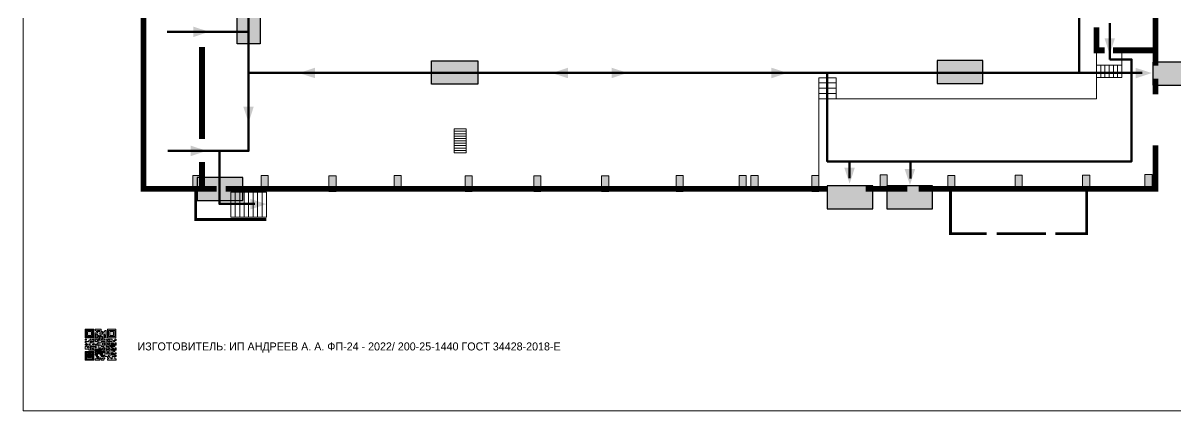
# Model space of a CAD drawing. Header units: millimetres. Extents: x 13810 to 67229, y 12374 to 21950.
# Drawn here: x 42978.8 to 43382.2, y 14154.1 to 14289.8 of the extents above; entities that cross this region are included whole.
import ezdxf

# ---------------------------------------------------------------- set-up
doc = ezdxf.new("R2010")
doc.units = ezdxf.units.MM
doc.layers.add('План_Штампы', color=7, linetype='Continuous')
doc.styles.add('обычный', font='arial.ttf')

# ---------------------------------------------------------------- blocks, each defined once
blk = doc.blocks.new('QR')
at = {"lineweight": 0}
h = blk.add_hatch(color=256, dxfattribs=at)
h.dxf.hatch_style = 1
h.paths.add_polyline_path([(9241.16, 2687.38), (9242.01, 2687.38), (9242.01, 2687.83), (9241.59, 2687.83), (9241.59, 2688.68), (9239.45, 2688.68), (9239.45, 2688.25), (9239.86, 2688.25), (9239.86, 2687.83), (9240.29, 2687.83), (9240.29, 2688.25), (9241.16, 2688.25), (9241.16, 2687.83), (9240.29, 2687.83), (9240.29, 2687.38), (9239.45, 2687.38), (9239.45, 2685.22), (9238.57, 2685.22), (9238.57, 2684.8), (9239.02, 2684.8), (9239.02, 2684.37), (9238.13, 2684.37), (9238.13, 2683.92), (9239.02, 2683.92), (9239.02, 2683.5), (9239.44, 2683.5), (9239.44, 2682.64), (9239.87, 2682.64), (9239.87, 2682.18), (9239.44, 2682.18), (9239.44, 2682.64), (9238.13, 2682.64), (9238.13, 2681.76), (9237.71, 2681.76), (9237.71, 2682.64), (9238.13, 2682.64), (9238.13, 2683.07), (9237.27, 2683.07), (9237.27, 2683.51), (9237.71, 2683.51), (9237.71, 2684.37), (9238.13, 2684.37), (9238.13, 2685.22), (9237.71, 2685.22), (9237.71, 2684.8), (9237.28, 2684.8), (9237.28, 2684.38), (9235.98, 2684.38), (9235.98, 2683.92), (9236.4, 2683.92), (9236.4, 2683.49), (9236.84, 2683.49), (9236.84, 2683.07), (9236.4, 2683.07), (9236.4, 2682.64), (9235.98, 2682.64), (9235.98, 2681.76), (9237.29, 2681.76), (9237.29, 2681.33), (9239.43, 2681.33), (9239.43, 2681.76), (9240.74, 2681.76), (9240.74, 2683.05), (9239.87, 2683.05), (9239.87, 2683.5), (9240.29, 2683.5), (9240.29, 2683.91), (9240.74, 2683.91), (9240.74, 2684.81), (9240.29, 2684.81), (9240.29, 2684.79), (9240.29, 2684.37), (9239.45, 2684.37), (9239.45, 2684.8), (9239.87, 2684.8), (9239.87, 2685.21), (9240.74, 2685.21), (9240.74, 2686.1), (9240.29, 2686.1), (9240.29, 2685.64), (9239.86, 2685.64), (9239.86, 2686.95), (9240.29, 2686.95), (9240.29, 2686.52), (9240.74, 2686.52), (9240.74, 2686.1), (9241.16, 2686.1), (9241.16, 2686.53), (9241.59, 2686.53), (9241.59, 2686.1), (9242.02, 2686.1), (9242.02, 2685.21), (9241.59, 2685.21), (9241.59, 2686.1), (9241.16, 2686.1), (9241.16, 2685.21), (9240.74, 2685.21), (9240.74, 2684.81), (9242.89, 2684.81), (9242.89, 2685.22), (9242.47, 2685.22), (9242.47, 2686.11), (9242.89, 2686.11), (9242.89, 2686.52), (9242.46, 2686.52), (9242.46, 2686.95), (9242.89, 2686.95), (9242.89, 2686.52), (9243.32, 2686.52), (9243.32, 2688.26), (9242.9, 2688.26), (9242.9, 2687.83), (9242.47, 2687.83), (9242.47, 2687.38), (9242.01, 2687.38), (9242.01, 2686.94), (9241.16, 2686.94)])
h.paths.add_polyline_path([(9239.02, 2682.18), (9239.02, 2681.76), (9238.54, 2681.76), (9238.54, 2682.18)], flags=16)
h.paths.add_polyline_path([(9237.27, 2682.65), (9237.27, 2682.19), (9236.83, 2682.19), (9236.83, 2682.65)], flags=16)
h = blk.add_hatch(color=256, dxfattribs=at)
h.dxf.hatch_style = 1
h.paths.add_polyline_path([(9238.15, 2687.83), (9236.83, 2687.83), (9236.83, 2686.52), (9238.15, 2686.52)], flags=0)
h.paths.add_polyline_path([(9239.01, 2685.65), (9239.01, 2688.68), (9235.98, 2688.68), (9235.98, 2685.65)])
h.paths.add_polyline_path([(9236.41, 2686.1), (9236.41, 2688.26), (9238.56, 2688.26), (9238.56, 2686.1)], flags=16)
h.paths.add_polyline_path([(9236.83, 2686.52), (9236.83, 2687.83), (9238.15, 2687.83), (9238.15, 2686.52)], flags=0)
h = blk.add_hatch(color=256, dxfattribs=at)
h.dxf.hatch_style = 1
h.paths.add_polyline_path([(9238.15, 2686.52), (9238.15, 2687.83), (9236.83, 2687.83), (9236.83, 2686.52)])
h.paths.add_polyline_path([(9245.91, 2686.52), (9245.91, 2687.83), (9244.59, 2687.83), (9244.59, 2686.52)], flags=0)
h.paths.add_polyline_path([(9246.77, 2685.65), (9246.77, 2688.68), (9243.74, 2688.68), (9243.74, 2685.65)])
h.paths.add_polyline_path([(9244.17, 2686.1), (9244.17, 2688.26), (9246.32, 2688.26), (9246.32, 2686.1)], flags=16)
h.paths.add_polyline_path([(9244.59, 2686.52), (9244.59, 2687.83), (9245.91, 2687.83), (9245.91, 2686.52)], flags=0)
h = blk.add_hatch(color=256, dxfattribs=at)
h.dxf.hatch_style = 1
h.paths.add_polyline_path([(9240.75, 2681.76), (9240.75, 2681.35), (9241.17, 2681.35), (9241.17, 2681.76)])
h.paths.add_polyline_path([(9241.6, 2682.18), (9241.17, 2682.18), (9241.17, 2681.76), (9241.6, 2681.76)])
h.paths.add_polyline_path([(9242.47, 2681.34), (9242.47, 2682.19), (9242.02, 2682.19), (9242.02, 2681.76), (9241.6, 2681.76), (9241.6, 2681.34)])
h.paths.add_polyline_path([(9239.87, 2678.3), (9239.44, 2678.3), (9239.44, 2677.89), (9241.17, 2677.89), (9241.17, 2678.3), (9240.28, 2678.3), (9240.28, 2678.73), (9239.87, 2678.73)])
h.paths.add_polyline_path([(9240.75, 2678.73), (9240.75, 2679.19), (9240.28, 2679.19), (9240.28, 2678.73)])
h.paths.add_polyline_path([(9241.6, 2678.73), (9241.17, 2678.73), (9241.17, 2678.3), (9241.6, 2678.3)])
h.paths.add_polyline_path([(9242.02, 2678.3), (9241.6, 2678.3), (9241.6, 2677.89), (9242.48, 2677.89), (9242.48, 2678.31), (9242.9, 2678.31), (9242.9, 2678.73), (9242.02, 2678.73)])
h.paths.add_polyline_path([(9246.36, 2684.37), (9246.36, 2684.79), (9245.93, 2684.79), (9245.93, 2684.37)])
h.paths.add_polyline_path([(9246.78, 2685.2), (9246.36, 2685.2), (9246.36, 2684.79), (9246.78, 2684.79)])
h.paths.add_polyline_path([(9245.91, 2687.83), (9244.59, 2687.83), (9244.59, 2686.52), (9245.91, 2686.52)])
h = blk.add_hatch(color=256, dxfattribs=at)
h.dxf.hatch_style = 1
h.paths.add_polyline_path([(9243.32, 2686.11), (9242.89, 2686.11), (9242.89, 2685.64), (9243.32, 2685.64)])
h.paths.add_polyline_path([(9239.02, 2683.07), (9239.02, 2683.5), (9238.56, 2683.5), (9238.56, 2683.07)])
h.paths.add_polyline_path([(9236.4, 2684.8), (9236.4, 2685.22), (9235.98, 2685.22), (9235.98, 2684.8)])
h.paths.add_polyline_path([(9236.4, 2683.07), (9236.4, 2683.49), (9235.98, 2683.49), (9235.98, 2683.07)])
h = blk.add_hatch(color=256, dxfattribs=at)
h.dxf.hatch_style = 1
h.paths.add_polyline_path([(9243.32, 2682.64), (9243.32, 2683.07), (9244.62, 2683.07), (9244.62, 2684.37), (9243.74, 2684.37), (9243.74, 2684.8), (9244.62, 2684.8), (9244.62, 2684.37), (9245.48, 2684.37), (9245.48, 2685.22), (9243.32, 2685.22), (9243.32, 2683.5), (9242.89, 2683.5), (9242.89, 2683.06), (9242.01, 2683.06), (9242.01, 2683.91), (9242.47, 2683.91), (9242.47, 2683.5), (9242.89, 2683.5), (9242.89, 2684.38), (9241.59, 2684.38), (9241.59, 2683.91), (9240.74, 2683.91), (9240.74, 2683.05), (9241.59, 2683.05), (9241.59, 2682.64), (9242.47, 2682.64), (9242.47, 2682.19), (9242.91, 2682.19), (9242.91, 2681.34), (9242.48, 2681.34), (9242.48, 2680.91), (9242.91, 2680.91), (9242.91, 2679.17), (9243.75, 2679.17), (9243.75, 2678.73), (9244.2, 2678.73), (9244.2, 2678.3), (9243.75, 2678.3), (9243.75, 2677.88), (9246.78, 2677.88), (9246.78, 2678.3), (9246.35, 2678.3), (9246.35, 2679.19), (9245.48, 2679.19), (9245.48, 2678.31), (9245.05, 2678.31), (9245.05, 2678.73), (9244.62, 2678.73), (9244.62, 2679.19), (9244.2, 2679.19), (9244.2, 2679.61), (9245.05, 2679.61), (9245.05, 2680.46), (9245.48, 2680.46), (9245.48, 2681.34), (9245.04, 2681.34), (9245.04, 2681.76), (9244.63, 2681.76), (9244.63, 2682.19), (9244.21, 2682.19), (9244.21, 2681.76), (9243.32, 2681.76), (9243.32, 2682.19), (9244.21, 2682.19), (9244.21, 2682.64)])
h.paths.add_polyline_path([(9243.75, 2683.49), (9243.75, 2683.92), (9244.21, 2683.92), (9244.21, 2683.49)], flags=16)
h.paths.add_polyline_path([(9243.32, 2681.34), (9244.63, 2681.34), (9244.63, 2680.04), (9243.32, 2680.04)], flags=16)
h.paths.add_polyline_path([(9243.76, 2680.89), (9244.18, 2680.89), (9244.18, 2680.48), (9243.76, 2680.48)], flags=0)
h = blk.add_hatch(color=256, dxfattribs=at)
h.dxf.hatch_style = 1
h.paths.add_polyline_path([(9246.36, 2683.07), (9246.78, 2683.07), (9246.78, 2683.92), (9246.36, 2683.92), (9246.36, 2683.49), (9245.92, 2683.49), (9245.92, 2683.92), (9245.06, 2683.92), (9245.06, 2683.49), (9245.48, 2683.49), (9245.48, 2683.07), (9244.62, 2683.07), (9244.62, 2682.65), (9245.05, 2682.65), (9245.05, 2682.18), (9245.48, 2682.18), (9245.48, 2682.65), (9246.36, 2682.65)])
h.paths.add_polyline_path([(9246.78, 2682.18), (9246.36, 2682.18), (9246.36, 2681.75), (9245.92, 2681.75), (9245.92, 2682.18), (9245.48, 2682.18), (9245.48, 2681.34), (9245.48, 2681.34), (9245.94, 2681.34), (9245.94, 2680.91), (9246.36, 2680.91), (9246.36, 2681.34), (9246.78, 2681.34)])
h = blk.add_hatch(color=256, dxfattribs=at)
h.dxf.hatch_style = 1
h.paths.add_polyline_path([(9235.98, 2680.9), (9235.98, 2677.86), (9239.02, 2677.86), (9239.02, 2680.9)])
h.paths.add_polyline_path([(9238.57, 2680.48), (9238.57, 2678.32), (9236.41, 2678.32), (9236.41, 2680.48)], flags=16)
h.paths.add_polyline_path([(9238.15, 2680.05), (9238.15, 2678.74), (9236.83, 2678.74), (9236.83, 2680.05)], flags=0)
h = blk.add_hatch(color=256, dxfattribs=at)
h.dxf.hatch_style = 1
h.paths.add_polyline_path([(9238.15, 2680.05), (9236.83, 2680.05), (9236.83, 2678.74), (9238.15, 2678.74)])
h = blk.add_hatch(color=256, dxfattribs=at)
h.dxf.hatch_style = 1
h.paths.add_polyline_path([(9242.02, 2680.46), (9242.48, 2680.46), (9242.48, 2680.91), (9241.58, 2680.91), (9241.58, 2681.35), (9241.17, 2681.35), (9241.17, 2680.91), (9240.75, 2680.91), (9240.75, 2681.33), (9239.43, 2681.33), (9239.43, 2680.46), (9239.86, 2680.46), (9239.86, 2680.92), (9240.3, 2680.92), (9240.3, 2680.46), (9239.86, 2680.46), (9239.86, 2680.04), (9239.44, 2680.04), (9239.44, 2679.62), (9239.86, 2679.62), (9239.86, 2679.19), (9240.29, 2679.19), (9240.29, 2680.03), (9241.18, 2680.03), (9241.18, 2680.47), (9241.6, 2680.47), (9241.6, 2680.03), (9241.18, 2680.03), (9241.18, 2679.61), (9241.6, 2679.61), (9241.6, 2679.19), (9242.47, 2679.19), (9242.47, 2679.6), (9242.02, 2679.6)])
h = blk.add_hatch(color=256, dxfattribs=at)
h.dxf.hatch_style = 1
h.paths.add_polyline_path([(9244.18, 2680.48), (9244.18, 2680.89), (9243.76, 2680.89), (9243.76, 2680.48)])
h = blk.add_hatch(color=256, dxfattribs=at)
h.dxf.hatch_style = 1
h.paths.add_polyline_path([(9245.93, 2680.04), (9245.93, 2680.46), (9245.48, 2680.46), (9245.48, 2679.62), (9246.35, 2679.62), (9246.35, 2680.04)])
h.paths.add_polyline_path([(9246.78, 2680.04), (9246.78, 2680.46), (9246.35, 2680.46), (9246.35, 2680.04)])
h.paths.add_polyline_path([(9246.78, 2679.18), (9246.78, 2679.62), (9246.35, 2679.62), (9246.35, 2679.18)])
for points in [[(9237.71, 2685.22), (9238.13, 2685.22), (9238.13, 2684.37), (9237.71, 2684.37), (9237.71, 2683.51), (9237.27, 2683.51), (9237.27, 2683.07), (9238.13, 2683.07), (9238.13, 2682.64), (9237.71, 2682.64), (9237.71, 2681.76), (9238.13, 2681.76), (9238.13, 2682.64), (9239.44, 2682.64), (9239.44, 2683.5), (9239.02, 2683.5), (9239.02, 2683.07), (9238.56, 2683.07), (9238.56, 2683.5), (9239.02, 2683.5), (9239.02, 2683.92), (9238.13, 2683.92), (9238.13, 2684.37), (9239.02, 2684.37), (9239.02, 2684.8), (9238.57, 2684.8), (9238.57, 2685.22), (9239.45, 2685.22), (9239.45, 2687.38), (9240.29, 2687.38), (9240.29, 2687.83), (9239.86, 2687.83), (9239.86, 2688.25), (9239.45, 2688.25), (9239.45, 2688.68), (9241.59, 2688.68), (9241.59, 2687.83), (9242.01, 2687.83), (9242.01, 2687.38), (9242.47, 2687.38), (9242.47, 2687.83), (9242.9, 2687.83), (9242.9, 2688.26), (9243.32, 2688.26), (9243.32, 2686.52), (9242.89, 2686.52), (9242.89, 2686.11), (9243.32, 2686.11), (9243.32, 2685.64), (9242.89, 2685.64), (9242.89, 2686.11), (9242.47, 2686.11), (9242.47, 2685.22), (9242.89, 2685.22), (9242.89, 2684.81), (9240.74, 2684.81), (9240.74, 2683.91), (9241.59, 2683.91), (9241.59, 2684.38), (9242.89, 2684.38), (9242.89, 2683.5), (9242.47, 2683.5), (9242.47, 2683.91), (9242.01, 2683.91), (9242.01, 2683.06), (9242.89, 2683.06), (9242.89, 2683.5), (9243.32, 2683.5), (9243.32, 2685.22), (9245.48, 2685.22), (9245.48, 2684.37), (9244.62, 2684.37), (9244.62, 2683.07), (9245.48, 2683.07), (9245.48, 2683.49), (9245.06, 2683.49), (9245.06, 2683.92), (9245.92, 2683.92), (9245.92, 2683.49), (9246.36, 2683.49), (9246.36, 2683.92), (9246.78, 2683.92), (9246.78, 2683.07), (9246.36, 2683.07), (9246.36, 2682.65), (9245.48, 2682.65), (9245.48, 2682.18), (9245.92, 2682.18), (9245.92, 2681.75), (9246.36, 2681.75), (9246.36, 2682.18), (9246.78, 2682.18), (9246.78, 2681.34), (9246.36, 2681.34), (9246.36, 2680.91), (9245.94, 2680.91), (9245.94, 2681.34), (9245.48, 2681.34), (9245.48, 2680.46), (9245.93, 2680.46), (9245.93, 2680.04), (9246.35, 2680.04), (9246.35, 2680.46), (9246.78, 2680.46), (9246.78, 2680.04), (9246.78, 2680.04), (9246.35, 2680.04), (9246.35, 2679.62), (9246.78, 2679.62), (9246.78, 2679.18), (9246.35, 2679.18), (9246.35, 2678.3), (9246.78, 2678.3), (9246.78, 2677.88), (9243.75, 2677.88), (9243.75, 2678.3), (9244.2, 2678.3), (9244.2, 2678.73), (9243.75, 2678.73), (9243.75, 2679.17), (9242.91, 2679.17), (9242.91, 2680.91), (9242.48, 2680.91), (9242.48, 2680.46), (9242.02, 2680.46), (9242.02, 2679.6), (9242.47, 2679.6), (9242.47, 2679.19), (9241.6, 2679.19), (9241.6, 2679.61), (9241.18, 2679.61), (9241.18, 2680.03), (9240.29, 2680.03), (9240.29, 2679.19), (9240.75, 2679.19), (9240.75, 2678.73), (9240.28, 2678.73), (9240.28, 2678.3), (9241.17, 2678.3), (9241.17, 2678.73), (9241.6, 2678.73), (9241.6, 2678.3), (9242.02, 2678.3), (9242.02, 2678.73), (9242.9, 2678.73), (9242.9, 2678.31), (9242.48, 2678.31), (9242.48, 2677.89), (9241.6, 2677.89), (9241.6, 2678.3), (9241.17, 2678.3), (9241.17, 2677.89), (9239.44, 2677.89), (9239.44, 2678.3), (9239.87, 2678.3), (9239.87, 2678.73), (9240.28, 2678.73), (9240.28, 2679.19), (9240.29, 2679.19), (9239.86, 2679.19), (9239.86, 2679.62), (9239.44, 2679.62), (9239.44, 2680.04), (9239.86, 2680.04), (9239.86, 2680.46), (9239.43, 2680.46), (9239.43, 2681.33), (9237.29, 2681.33), (9237.29, 2681.76), (9235.98, 2681.76), (9235.98, 2682.64), (9236.4, 2682.64), (9236.4, 2683.07), (9235.98, 2683.07), (9235.98, 2683.49), (9236.4, 2683.49), (9236.4, 2683.92), (9235.98, 2683.92), (9235.98, 2684.38), (9237.28, 2684.38), (9237.28, 2684.8), (9237.71, 2684.8), (9237.71, 2685.22), (9237.92, 2685.22)], [(9240.74, 2685.21), (9239.87, 2685.21), (9239.87, 2684.8), (9239.45, 2684.8), (9239.45, 2684.37), (9240.29, 2684.37), (9240.29, 2684.79), (9240.29, 2684.81), (9240.74, 2684.81), (9240.74, 2685.21), (9239.87, 2685.21)], [(9240.74, 2686.1), (9240.74, 2686.52), (9240.29, 2686.52), (9240.29, 2686.95), (9239.86, 2686.95), (9239.86, 2685.64), (9240.29, 2685.64), (9240.29, 2686.1), (9240.74, 2686.1), (9240.74, 2686.52)], [(9240.74, 2683.91), (9240.29, 2683.91), (9240.29, 2683.5), (9239.87, 2683.5), (9239.87, 2683.05), (9240.74, 2683.05), (9240.74, 2683.91)], [(9244.62, 2684.37), (9244.62, 2684.8), (9243.74, 2684.8), (9243.74, 2684.37), (9244.62, 2684.37)], [(9240.74, 2683.05), (9240.74, 2681.76), (9239.43, 2681.76), (9239.43, 2681.33), (9240.75, 2681.33), (9240.75, 2681.35), (9240.75, 2680.91), (9241.17, 2680.91), (9241.17, 2681.35), (9241.58, 2681.35), (9241.58, 2680.91), (9242.48, 2680.91), (9242.48, 2681.34), (9242.91, 2681.34), (9242.91, 2682.19), (9242.47, 2682.19), (9242.47, 2682.64), (9241.59, 2682.64), (9241.59, 2683.05), (9240.74, 2683.05)], [(9239.86, 2680.46), (9239.86, 2680.92), (9240.3, 2680.92), (9240.3, 2680.46), (9239.86, 2680.46)], [(9241.6, 2681.76), (9242.02, 2681.76), (9242.02, 2682.19), (9242.47, 2682.19), (9242.47, 2681.34), (9241.6, 2681.34), (9241.6, 2681.76)], [(9244.62, 2683.07), (9243.32, 2683.07), (9243.32, 2682.64), (9244.21, 2682.64), (9244.21, 2682.19), (9243.32, 2682.19), (9243.32, 2681.76), (9244.21, 2681.76), (9244.21, 2682.19), (9244.63, 2682.19), (9244.63, 2681.76), (9245.04, 2681.76), (9245.04, 2681.34), (9245.48, 2681.34)], [(9245.48, 2680.46), (9245.05, 2680.46), (9245.05, 2679.61), (9244.2, 2679.61), (9244.2, 2679.19), (9244.62, 2679.19), (9244.62, 2678.73), (9245.05, 2678.73), (9245.05, 2678.31), (9245.48, 2678.31), (9245.48, 2679.19), (9246.35, 2679.19), (9246.35, 2679.07)], [(9245.48, 2682.18), (9245.05, 2682.18), (9245.05, 2682.65), (9244.62, 2682.65), (9244.62, 2683.07)], [(9245.48, 2682.18), (9245.48, 2681.34)], [(9246.35, 2679.62), (9245.48, 2679.62), (9245.48, 2680.46)], [(9245.48, 2680.46), (9245.48, 2679.62), (9246.35, 2679.62), (9246.35, 2680.04), (9245.93, 2680.04), (9245.93, 2680.46), (9245.48, 2680.46), (9245.48, 2679.62)], [(9246.35, 2679.62), (9246.35, 2679.18)]]:
    blk.add_lwpolyline(points, dxfattribs=at)
for points in [[(9235.98, 2685.65), (9239.01, 2685.65), (9239.01, 2688.68), (9235.98, 2688.68)], [(9236.41, 2688.26), (9238.56, 2688.26), (9238.56, 2686.1), (9236.41, 2686.1)], [(9236.83, 2687.83), (9238.15, 2687.83), (9238.15, 2686.52), (9236.83, 2686.52)], [(9240.29, 2687.83), (9241.16, 2687.83), (9241.16, 2688.25), (9240.29, 2688.25)], [(9240.29, 2688.25), (9241.16, 2688.25), (9241.16, 2687.83), (9240.29, 2687.83)], [(9242.01, 2687.38), (9241.16, 2687.38), (9241.16, 2686.94), (9242.01, 2686.94)], [(9241.16, 2687.38), (9242.01, 2687.38), (9242.01, 2686.94), (9241.16, 2686.94)], [(9243.74, 2685.65), (9246.77, 2685.65), (9246.77, 2688.68), (9243.74, 2688.68)], [(9244.17, 2688.26), (9246.32, 2688.26), (9246.32, 2686.1), (9244.17, 2686.1)], [(9244.59, 2687.83), (9245.91, 2687.83), (9245.91, 2686.52), (9244.59, 2686.52)], [(9235.98, 2684.8), (9236.4, 2684.8), (9236.4, 2685.22), (9235.98, 2685.22)], [(9236.4, 2683.07), (9236.84, 2683.07), (9236.84, 2683.49), (9236.4, 2683.49)], [(9241.16, 2686.1), (9240.74, 2686.1), (9240.74, 2685.21), (9241.16, 2685.21)], [(9241.16, 2686.53), (9241.59, 2686.53), (9241.59, 2686.1), (9241.16, 2686.1)], [(9241.59, 2686.1), (9242.02, 2686.1), (9242.02, 2685.21), (9241.59, 2685.21)], [(9242.89, 2686.52), (9242.46, 2686.52), (9242.46, 2686.95), (9242.89, 2686.95)], [(9243.75, 2683.92), (9244.21, 2683.92), (9244.21, 2683.49), (9243.75, 2683.49)], [(9245.93, 2684.79), (9246.36, 2684.79), (9246.36, 2684.37), (9245.93, 2684.37)], [(9246.36, 2685.2), (9246.78, 2685.2), (9246.78, 2684.79), (9246.36, 2684.79)], [(9235.98, 2677.86), (9239.02, 2677.86), (9239.02, 2680.9), (9235.98, 2680.9)], [(9236.41, 2680.48), (9238.57, 2680.48), (9238.57, 2678.32), (9236.41, 2678.32)], [(9236.83, 2682.19), (9237.27, 2682.19), (9237.27, 2682.65), (9236.83, 2682.65)], [(9236.83, 2680.05), (9238.15, 2680.05), (9238.15, 2678.74), (9236.83, 2678.74)], [(9238.54, 2682.18), (9239.02, 2682.18), (9239.02, 2681.76), (9238.54, 2681.76)], [(9239.44, 2682.64), (9239.87, 2682.64), (9239.87, 2682.18), (9239.44, 2682.18)], [(9240.75, 2681.76), (9241.17, 2681.76), (9241.17, 2681.35), (9240.75, 2681.35)], [(9241.17, 2682.18), (9241.6, 2682.18), (9241.6, 2681.76), (9241.17, 2681.76)], [(9241.18, 2680.03), (9241.6, 2680.03), (9241.6, 2680.47), (9241.18, 2680.47)], [(9243.32, 2680.04), (9244.63, 2680.04), (9244.63, 2681.34), (9243.32, 2681.34)], [(9243.76, 2680.89), (9244.18, 2680.89), (9244.18, 2680.48), (9243.76, 2680.48)]]:
    blk.add_lwpolyline(points, close=True, dxfattribs=at)
blk = doc.blocks.new('A$C7B4425F7')
at = {"true_color": 0xffffff}
blk.add_hatch(color=7, dxfattribs=at).paths.add_polyline_path([(0, 0), (-16, 0), (-16, -8), (0, -8)])
h = blk.add_hatch(color=126)
h.paths.add_polyline_path([(-0.2, -0.2), (-15.8, -0.2), (-15.8, -7.8), (-0.2, -7.8)])
h.paths.add_polyline_path([(-11.76, -2.03), (-11.76, -3.66), (-11.17, -3.66, -0.568275), (-11.17, -6.18), (-12.58, -6.18), (-12.58, -2.03)], flags=16)
h.paths.add_polyline_path([(-13.33, -4.12, -0.495768), (-13.59, -6.18), (-15.03, -6.18), (-15.03, -2.03), (-13.59, -2.03, -0.487973)], flags=16)
h.paths.add_polyline_path([(-10.25, -2.03), (-9.48, -2.03), (-9.48, -6.18), (-10.25, -6.18)], flags=16)
h.paths.add_polyline_path([(-13.84, -3.69), (-14.24, -3.69), (-14.24, -3.03), (-13.9, -3.03, -0.692621)], flags=0)
h.paths.add_polyline_path([(-9.15, -2.03), (-8.4, -2.03), (-8.04, -3.07), (-7.68, -2.03), (-6.93, -2.03), (-7.64, -4.1), (-6.93, -6.18), (-7.68, -6.18), (-8.04, -5.14), (-8.4, -6.18), (-9.15, -6.18), (-8.44, -4.1)], flags=16)
h.paths.add_polyline_path([(-11.76, -4.46), (-11.42, -4.46, -0.692621), (-11.36, -5.12), (-11.76, -5.12)], flags=0)
h.paths.add_polyline_path([(-13.9, -5.2), (-14.24, -5.2), (-14.24, -4.55), (-13.84, -4.55, -0.708038)], flags=0)
edge = h.paths.add_edge_path(flags=16)
edge.add_ellipse((-5.51, -4.08), major_axis=(0, 2.05), ratio=0.586184, start_angle=0, end_angle=360)
edge = h.paths.add_edge_path(flags=0)
edge.add_ellipse((-5.51, -4.08), major_axis=(0, 1.14), ratio=0.454828, start_angle=0, end_angle=360)
h.paths.add_polyline_path([(-4.13, -4.96, 0.377264), (-3.48, -4.52, 0.0555), (-3.16, -2.03), (-1.66, -2.03), (-1.66, -4.96), (-0.96, -4.96), (-0.96, -7.01), (-1.75, -7.01), (-1.75, -6.18), (-3.3, -6.18), (-3.3, -7.02), (-4.13, -7.02)], flags=16)
h.paths.add_polyline_path([(-2.73, -2.91), (-2.28, -2.91), (-2.28, -4.96), (-3.05, -4.96, 0.079136)], flags=0)
at = {"color": 126}
blk.add_lwpolyline([(-16, -8), (0, -8), (0, 0), (-16, 0)], close=True, dxfattribs=at)
blk = doc.blocks.new('A$C32E8229D')
at = {"true_color": 0xffffff}
blk.add_hatch(color=7, dxfattribs=at).paths.add_polyline_path([(0, 0), (0, -8), (16, -8), (16, 0)])
h = blk.add_hatch(color=126)
h.paths.add_polyline_path([(0.2, -0.2), (15.8, -0.2), (15.8, -7.8), (0.2, -7.8)])
h.paths.add_polyline_path([(13.49, -2.05), (12.08, -2.05), (11.37, -2.63, 0.162397), (11.29, -2.84), (11.29, -3.63), (10.35, -3.63), (10.35, -4.05), (11.68, -4.05), (11.68, -3.48), (12.26, -4.28), (11.29, -5.1), (11.29, -6.78), (11.85, -6.78), (11.85, -5.44), (12.8, -4.64), (12.8, -5.94), (14.46, -5.94), (14.46, -5.39), (13.45, -5.39), (13.45, -3.97), (12.46, -2.59), (13.15, -2.59), (13.69, -3.34), (14.18, -3)], flags=16)
h.paths.add_polyline_path([(10.74, -1.82, 1), (11.8, -1.82, 1)], flags=16)
h.paths.add_polyline_path([(9.39, -3.59), (5.99, -3.59), (6.56, -3.03), (5.91, -3.03), (5.1, -3.83), (5.91, -4.64), (6.56, -4.64), (5.99, -4.09), (9.39, -4.09)], flags=16)
h.paths.add_polyline_path([(4.29, -1.08), (1.72, -1.08), (1.72, -6.6), (4.29, -6.6)], flags=16)
at = {"color": 126}
blk.add_lwpolyline([(16, -8), (0, -8), (0, 0), (16, 0)], close=True, dxfattribs=at)

msp = doc.modelspace()

# ---------------------------------------------------------------- hatches: boundary and pattern name
at = {"lineweight": 0}
h = msp.add_hatch(color=256, dxfattribs=at)
h.dxf.hatch_style = 1
h.paths.add_polyline_path([(43040.64, 14236.46), (43038.15, 14236.46), (43038.15, 14230.96), (43040.64, 14230.96)])
h = msp.add_hatch(color=256, dxfattribs=at)
h.dxf.hatch_style = 1
h.paths.add_polyline_path([(43064.6, 14236.51), (43062.11, 14236.51), (43062.11, 14231.01), (43064.6, 14231.01)])
h = msp.add_hatch(color=256, dxfattribs=at)
h.dxf.hatch_style = 1
h.paths.add_polyline_path([(43088.32, 14236.32), (43085.83, 14236.32), (43085.83, 14230.83), (43088.32, 14230.83)])
h = msp.add_hatch(color=256, dxfattribs=at)
h.dxf.hatch_style = 1
h.paths.add_polyline_path([(43111.13, 14236.44), (43108.64, 14236.44), (43108.64, 14230.94), (43111.13, 14230.94)])
h = msp.add_hatch(color=256, dxfattribs=at)
h.dxf.hatch_style = 1
h.paths.add_polyline_path([(43135.98, 14236.36), (43133.49, 14236.36), (43133.49, 14230.86), (43135.98, 14230.86)])
h = msp.add_hatch(color=256, dxfattribs=at)
h.dxf.hatch_style = 1
h.paths.add_polyline_path([(43159.97, 14236.38), (43157.48, 14236.38), (43157.48, 14230.88), (43159.97, 14230.88)])
h = msp.add_hatch(color=256, dxfattribs=at)
h.dxf.hatch_style = 1
h.paths.add_polyline_path([(43183.72, 14236.4), (43181.23, 14236.4), (43181.23, 14230.9), (43183.72, 14230.9)])
h = msp.add_hatch(color=256, dxfattribs=at)
h.dxf.hatch_style = 1
h.paths.add_polyline_path([(43209.79, 14236.42), (43207.3, 14236.42), (43207.3, 14230.92), (43209.79, 14230.92)])
h = msp.add_hatch(color=256, dxfattribs=at)
h.dxf.hatch_style = 1
h.paths.add_polyline_path([(43231.87, 14236.45), (43229.38, 14236.45), (43229.38, 14230.95), (43231.87, 14230.95)])
h = msp.add_hatch(color=256, dxfattribs=at)
h.dxf.hatch_style = 1
h.paths.add_polyline_path([(43235.98, 14236.47), (43233.49, 14236.47), (43233.49, 14230.97), (43235.98, 14230.97)])
h = msp.add_hatch(color=256, dxfattribs=at)
h.dxf.hatch_style = 1
h.paths.add_polyline_path([(43257.27, 14236.43), (43254.78, 14236.43), (43254.78, 14230.93), (43257.27, 14230.93)])
h = msp.add_hatch(color=256, dxfattribs=at)
h.dxf.hatch_style = 1
h.paths.add_polyline_path([(43281.17, 14236.75), (43278.68, 14236.75), (43278.68, 14231.25), (43281.17, 14231.25)])
h = msp.add_hatch(color=256, dxfattribs=at)
h.dxf.hatch_style = 1
h.paths.add_polyline_path([(43304.86, 14236.45), (43302.37, 14236.45), (43302.37, 14230.95), (43304.86, 14230.95)])
h = msp.add_hatch(color=256, dxfattribs=at)
h.dxf.hatch_style = 1
h.paths.add_polyline_path([(43328.42, 14236.59), (43325.93, 14236.59), (43325.93, 14231.09), (43328.42, 14231.09)])
h = msp.add_hatch(color=256, dxfattribs=at)
h.dxf.hatch_style = 1
h.paths.add_polyline_path([(43352.06, 14236.64), (43349.57, 14236.64), (43349.57, 14231.14), (43352.06, 14231.14)])
h = msp.add_hatch(color=256, dxfattribs=at)
h.dxf.hatch_style = 1
h.paths.add_polyline_path([(43373.9, 14236.88), (43371.41, 14236.88), (43371.41, 14231.39), (43373.9, 14231.39)])

# ---------------------------------------------------------------- linework, layer by layer
at = {"color": 126, "lineweight": 0, "true_color": 0x008754}
msp.add_lwpolyline([(42978.76, 14549.12), (43578.76, 14549.12), (43578.76, 14154.12), (42978.76, 14154.12)], close=True, dxfattribs=at)
msp.add_lwpolyline([(42978.76, 14549.12), (43578.76, 14549.12), (43578.76, 14154.12), (42978.76, 14154.12)], close=True, dxfattribs=at)
msp.add_lwpolyline([(42978.76, 14549.12), (43578.76, 14549.12), (43578.76, 14154.12), (42978.76, 14154.12)], close=True, dxfattribs=at)
msp.add_lwpolyline([(42978.76, 14549.12), (43578.76, 14549.12), (43578.76, 14154.12), (42978.76, 14154.12)], close=True, dxfattribs=at)
at = {"lineweight": 0}
for points, const_width in [([(43044.51, 14423.42), (43020.94, 14423.42), (43020.94, 14231.83), (43046.57, 14231.83)], 2), ([(43375.09, 14274.88), (43375.09, 14356.96)], 2), ([(43354.42, 14288.34), (43354.42, 14280.27), (43357.29, 14280.27)], 2), ([(43041.39, 14281.48), (43041.39, 14249.19)], 2), ([(43375.09, 14280.27), (43360.24, 14280.27)], 2), ([(43375.09, 14264.83), (43375.09, 14270.35)], 2), ([(43292.18, 14231.83), (43375.09, 14231.83), (43375.09, 14247)], 2), ([(43041.39, 14241.19), (43041.39, 14231.83)], 2), ([(43039.15, 14231.14), (43039.15, 14221.09), (43063.9, 14221.09)], 1), ([(43044.46, 14231.83), (43046.57, 14231.83)], 2), ([(43049.64, 14231.83), (43260.38, 14231.83)], 2), ([(43273.63, 14231.83), (43288.21, 14231.83)], 2), ([(43303.37, 14231.89), (43303.37, 14216.13), (43315.95, 14216.13)], 1), ([(43340.08, 14216.13), (43351.02, 14216.13), (43351.02, 14231.93)], 1), ([(43319.48, 14216.13), (43336.74, 14216.13)], 1)]:
    msp.add_lwpolyline(points, dxfattribs=dict(at, const_width=const_width))
at = {"color": 126, "lineweight": 100, "true_color": 0x008754}
for points in [[(43057.7, 14409.63), (43057.7, 14245.09), (43047.51, 14245.09)], [(43344.48, 14308.17), (43331.28, 14308.17), (43331.28, 14295.64), (43318.19, 14295.64), (43348.33, 14295.64), (43348.33, 14272.39), (43370.4, 14272.39)], [(43359.08, 14277.1), (43359.08, 14289.77)], [(43057.7, 14286.71), (43057.7, 14286.71), (43029.15, 14286.71)], [(43359.08, 14277.1), (43366.73, 14277.1), (43366.73, 14272.39)], [(43260.22, 14272.39), (43057.7, 14272.39)], [(43348.33, 14272.39), (43260.22, 14272.39), (43260.22, 14241.39), (43289.32, 14241.39), (43289.32, 14235.44)], [(43289.32, 14241.39), (43366.73, 14241.39), (43366.73, 14272.39)], [(43044.36, 14245.09), (43044.36, 14245.09), (43029.43, 14245.09)], [(43044.36, 14245.09), (43047.51, 14245.09), (43047.51, 14226.56), (43059.91, 14226.56)], [(43268.01, 14241.39), (43268.01, 14235.56)]]:
    msp.add_lwpolyline(points, dxfattribs=at)
at = {"lineweight": 20}
for points in [[(43263.3, 14270.68), (43263.3, 14263.33), (43354.42, 14263.33), (43354.42, 14279.78)], [(43363.3, 14280.47), (43363.3, 14275.12), (43354.42, 14275.12)], [(43257.27, 14230.93), (43257.27, 14270.68)]]:
    msp.add_lwpolyline(points, dxfattribs=at)
at = {"lineweight": 0}
for points in [[(43354.42, 14275.12), (43355.91, 14275.12), (43355.91, 14270.78), (43354.42, 14270.78)], [(43355.91, 14275.12), (43357.39, 14275.12), (43357.39, 14270.78), (43355.91, 14270.78)], [(43357.39, 14275.12), (43358.87, 14275.12), (43358.87, 14270.78), (43357.39, 14270.78)], [(43358.87, 14275.12), (43360.35, 14275.12), (43360.35, 14270.78), (43358.87, 14270.78)], [(43360.35, 14275.12), (43361.83, 14275.12), (43361.83, 14270.78), (43360.35, 14270.78)], [(43361.83, 14275.12), (43363.32, 14275.12), (43363.32, 14270.78), (43361.83, 14270.78)], [(43263.3, 14268.84), (43257.27, 14268.84), (43257.27, 14270.68), (43263.3, 14270.68)], [(43263.3, 14267.01), (43257.27, 14267.01), (43257.27, 14268.84), (43263.3, 14268.84)], [(43263.3, 14265.17), (43257.27, 14265.17), (43257.27, 14267.01), (43263.3, 14267.01)], [(43263.3, 14263.33), (43257.27, 14263.33), (43257.27, 14265.17), (43263.3, 14265.17)], [(43133.81, 14251.95), (43129.64, 14251.95), (43129.64, 14252.79), (43133.81, 14252.79)], [(43133.81, 14251.11), (43129.64, 14251.11), (43129.64, 14251.95), (43133.81, 14251.95)], [(43133.81, 14250.27), (43129.64, 14250.27), (43129.64, 14251.11), (43133.81, 14251.11)], [(43133.81, 14249.43), (43129.64, 14249.43), (43129.64, 14250.27), (43133.81, 14250.27)], [(43133.81, 14248.59), (43129.64, 14248.59), (43129.64, 14249.43), (43133.81, 14249.43)], [(43133.81, 14247.75), (43129.64, 14247.75), (43129.64, 14248.59), (43133.81, 14248.59)], [(43133.81, 14246.92), (43129.64, 14246.92), (43129.64, 14247.75), (43133.81, 14247.75)], [(43133.81, 14246.08), (43129.64, 14246.08), (43129.64, 14246.92), (43133.81, 14246.92)], [(43133.81, 14245.24), (43129.64, 14245.24), (43129.64, 14246.08), (43133.81, 14246.08)], [(43133.81, 14244.4), (43129.64, 14244.4), (43129.64, 14245.24), (43133.81, 14245.24)], [(43038.15, 14236.46), (43040.64, 14236.46), (43040.64, 14230.96), (43038.15, 14230.96)], [(43062.11, 14236.51), (43064.6, 14236.51), (43064.6, 14231.01), (43062.11, 14231.01)], [(43085.83, 14236.32), (43088.32, 14236.32), (43088.32, 14230.83), (43085.83, 14230.83)], [(43108.64, 14236.44), (43111.13, 14236.44), (43111.13, 14230.94), (43108.64, 14230.94)], [(43133.49, 14236.36), (43135.98, 14236.36), (43135.98, 14230.86), (43133.49, 14230.86)], [(43157.48, 14236.38), (43159.97, 14236.38), (43159.97, 14230.88), (43157.48, 14230.88)], [(43181.23, 14236.4), (43183.72, 14236.4), (43183.72, 14230.9), (43181.23, 14230.9)], [(43207.3, 14236.42), (43209.79, 14236.42), (43209.79, 14230.92), (43207.3, 14230.92)], [(43229.38, 14236.45), (43231.87, 14236.45), (43231.87, 14230.95), (43229.38, 14230.95)], [(43233.49, 14236.47), (43235.98, 14236.47), (43235.98, 14230.97), (43233.49, 14230.97)], [(43254.78, 14236.43), (43257.27, 14236.43), (43257.27, 14230.93), (43254.78, 14230.93)], [(43278.68, 14236.75), (43281.17, 14236.75), (43281.17, 14231.25), (43278.68, 14231.25)], [(43302.37, 14236.45), (43304.86, 14236.45), (43304.86, 14230.95), (43302.37, 14230.95)], [(43325.93, 14236.59), (43328.42, 14236.59), (43328.42, 14231.09), (43325.93, 14231.09)], [(43349.57, 14236.64), (43352.06, 14236.64), (43352.06, 14231.14), (43349.57, 14231.14)], [(43371.41, 14236.88), (43373.9, 14236.88), (43373.9, 14231.39), (43371.41, 14231.39)], [(43051.48, 14230.62), (43053.04, 14230.62), (43053.04, 14221.85), (43051.48, 14221.85)], [(43053.04, 14230.62), (43054.6, 14230.62), (43054.6, 14221.85), (43053.04, 14221.85)], [(43054.6, 14230.62), (43056.16, 14230.62), (43056.16, 14221.85), (43054.6, 14221.85)], [(43056.16, 14230.62), (43057.72, 14230.62), (43057.72, 14221.85), (43056.16, 14221.85)], [(43057.72, 14230.62), (43059.28, 14230.62), (43059.28, 14221.85), (43057.72, 14221.85)], [(43059.28, 14230.62), (43060.83, 14230.62), (43060.83, 14221.85), (43059.28, 14221.85)], [(43060.83, 14230.62), (43062.39, 14230.62), (43062.39, 14221.85), (43060.83, 14221.85)], [(43062.39, 14230.62), (43063.95, 14230.62), (43063.95, 14221.85), (43062.39, 14221.85)]]:
    msp.add_lwpolyline(points, close=True, dxfattribs=at)
at = {"layer": 'План_Штампы', "color": 126, "true_color": 0x008754}
for points in [[(43038.33, 14284.9), (43038.33, 14288.56), (43043.95, 14286.75)], [(43357.23, 14284.48), (43360.89, 14284.47), (43359.08, 14278.85)], [(43080.95, 14274.18), (43080.95, 14270.51), (43075.33, 14272.32)], [(43169.48, 14274.18), (43169.47, 14270.51), (43163.85, 14272.32)], [(43184.72, 14270.51), (43184.72, 14274.18), (43190.35, 14272.37)], [(43240.67, 14270.51), (43240.67, 14274.18), (43246.29, 14272.37)], [(43368.19, 14270.47), (43368.19, 14274.13), (43373.81, 14272.32)], [(43055.84, 14260.59), (43059.51, 14260.59), (43057.7, 14254.97)], [(43037.43, 14243.25), (43037.44, 14246.91), (43043.06, 14245.11)], [(43266.18, 14239.19), (43269.85, 14239.18), (43268.04, 14233.56)], [(43287.3, 14238.77), (43290.96, 14238.76), (43289.15, 14233.14)], [(43058.35, 14224.61), (43058.35, 14228.27), (43063.97, 14226.46)]]:
    msp.add_solid(points, dxfattribs=at)

# ---------------------------------------------------------------- block references
at = {"color": 22, "lineweight": 100, "true_color": 0xbb1e10}
msp.add_blockref('QR', (33764.52, 11494.02), dxfattribs=at)
at = {"layer": 'План_Штампы', "color": 126, "true_color": 0x008754, "xscale": 1.012510887696, "yscale": 1.012510887696, "zscale": 1.012510887696}
for p, rotation in [((43053.67, 14282.59), 89.99786532371449), ((43121.69, 14276.54), 359.9978653237145)]:
    msp.add_blockref('A$C32E8229D', p, dxfattribs=dict(at, rotation=rotation))
at = {"layer": 'План_Штампы', "color": 126, "true_color": 0x008754, "xscale": -1}
msp.add_blockref('A$C32E8229D', (43314.68, 14276.65), dxfattribs=at)
at = {"layer": 'План_Штампы', "color": 126, "lineweight": 100, "true_color": 0x008754}
for p in [(43390.11, 14276.07), (43055.64, 14235.75), (43276.13, 14232.87), (43297.1, 14232.87)]:
    msp.add_blockref('A$C7B4425F7', p, dxfattribs=at)

# ---------------------------------------------------------------- texts
at = {"lineweight": 0, "insert": (43092.87, 14176.28), "char_height": 2.8, "width": 191.3484, "attachment_point": 5, "style": 'обычный'}
msp.add_mtext('\\pi-8.4,l8.4,t8.4;{\\fProxima Nova Rg|b0|i0|c204|p2;ИЗГОТОВИТЕЛЬ: ИП АНДРЕЕВ А. А.\\fProxima Nova Rg|b0|i0|c0|p2; \\fProxima Nova Rg|b0|i0|c204|p2;ФП-24 - 2022/ 200-25-1440 ГОСТ 34428-2018-Е\\H1.2266x; }', dxfattribs=at)

doc.saveas('drawing.dxf')
